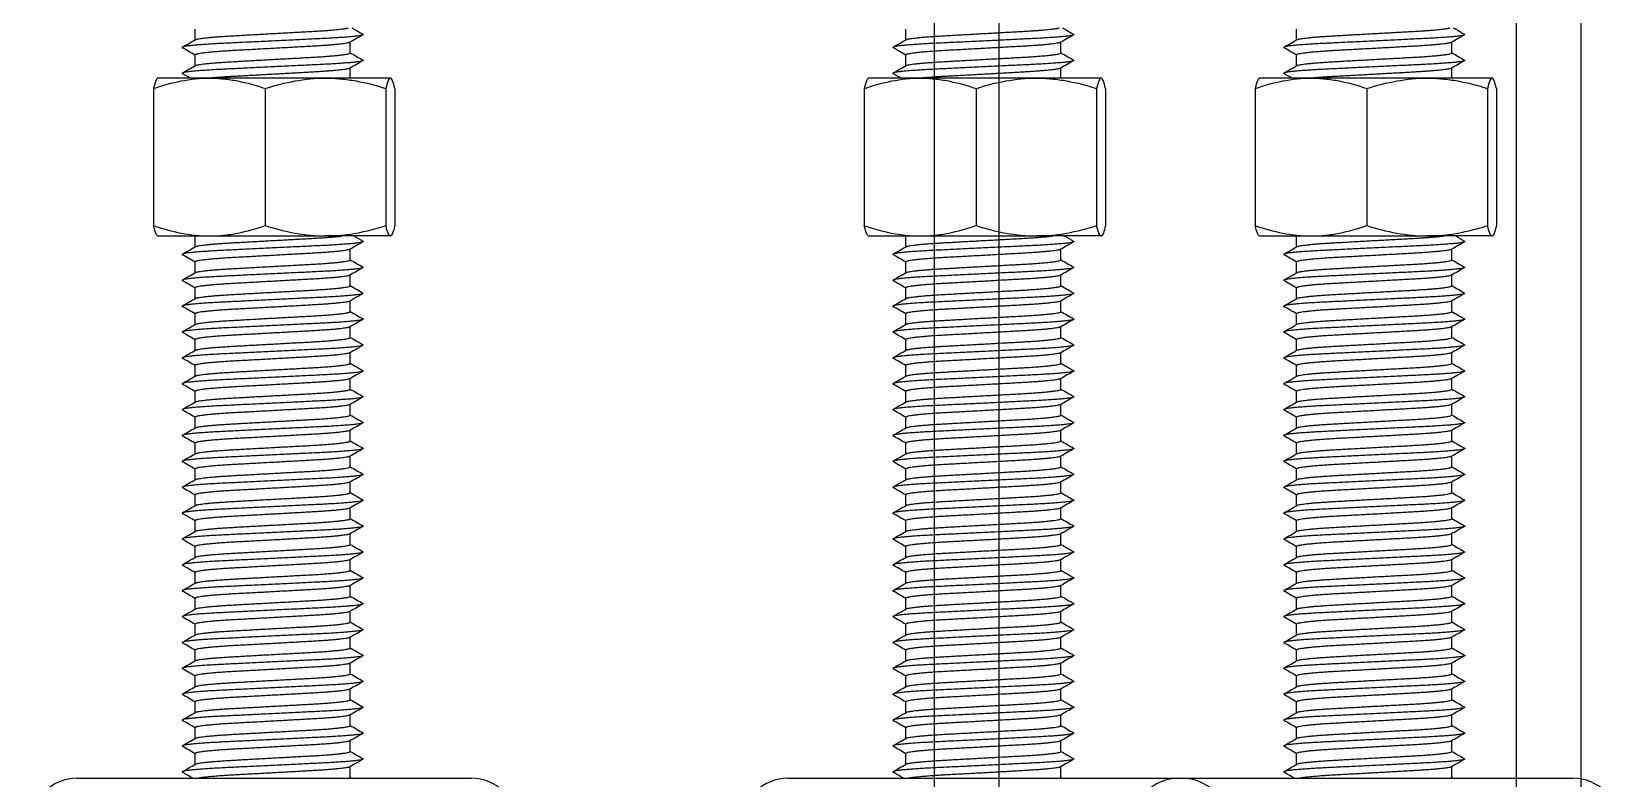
# Model space of a CAD drawing. Extents: x 273215 to 281797, y -454106 to -451256.
# Drawn here: x 280516.28 to 280528.54, y -452301.02 to -452295.25 of the extents above; entities that cross this region are included whole.
import ezdxf

# ---------------------------------------------------------------- set-up
doc = ezdxf.new("R2010")
doc.units = 0
doc.header["$MEASUREMENT"] = 0
doc.layers.add('2', color=2, linetype='CONTINUOUS', lineweight=25)
for name, color, linetype in [('MIMARI', 1, 'CONTINUOUS'), ('PV-15A', 7, 'CONTINUOUS'), ('SOĞUK SU', 3, 'CONTINUOUS')]:
    doc.layers.add(name, color=color, linetype=linetype)

# ---------------------------------------------------------------- blocks, each defined once
blk = doc.blocks.new('new block6MMHS')
at = {"layer": 'PV-15A', "extrusion": (0, 1, 0)}
for p, q in [((-14.1, -215.51), (-15.37, -215.51)), ((15.13, -215.51), (-14.1, -215.51)), ((-6, -215.58), (-6, -216.41)), ((6, -216.59), (6, -217.42)), ((-6, -217.58), (-6, -218.41)), ((6, -218.59), (6, -219.42)), ((-6, -219.58), (-6, -220.41)), ((6, -220.59), (6, -221.42)), ((-6, -221.58), (-6, -222.41)), ((6, -222.59), (6, -223.42)), ((-6, -223.58), (-6, -224.41)), ((-6, -225.58), (-6, -226.41)), ((6, -224.59), (6, -225.42)), ((6, -226.59), (6, -227.42)), ((-6, -227.58), (-6, -228.41)), ((6, -228.59), (6, -229.42)), ((-6, -229.58), (-6, -230.41)), ((6, -230.59), (6, -231.42)), ((-6, -231.58), (-6, -232.41)), ((6, -232.59), (6, -233.42)), ((-6, -233.58), (-6, -234.41)), ((6, -234.59), (6, -235.42)), ((-6, -235.58), (-6, -236.41)), ((6, -236.59), (6, -237.42)), ((-6, -237.58), (-6, -238.41)), ((6, -238.59), (6, -239.42)), ((-6, -239.58), (-6, -240.41)), ((-6, -241.58), (-6, -242.41)), ((6, -240.59), (6, -241.42)), ((6, -242.59), (6, -243.42)), ((-6, -243.58), (-6, -244.41)), ((6, -244.59), (6, -245.42)), ((-6, -245.58), (-6, -246.41)), ((-6, -247.58), (-6, -248.41)), ((6, -246.59), (6, -247.42)), ((6, -248.59), (6, -249.42)), ((-6, -249.58), (-6, -250.41)), ((6, -250.59), (6, -251.42)), ((-6, -251.58), (-6, -252.41)), ((6, -252.59), (6, -253.42)), ((-6, -253.58), (-6, -254.41)), ((6, -254.59), (6, -255.42)), ((-6, -255.58), (-6, -256.41)), ((-9.12, -257.43), (-9.14, -257.44)), ((-9.1, -257.43), (-9.12, -257.43)), ((-9.1, -257.43), (-4.09, -257.43)), ((4.89, -257.43), (-4.09, -257.43)), ((8.88, -257.43), (4.89, -257.43)), ((6, -256.59), (6, -257.42)), ((8.88, -257.43), (8.9, -257.44)), ((-9.44, -268.83), (-9.44, -258.23)), ((-8.75, -268.83), (-8.75, -258.23)), ((0.57, -268.83), (0.57, -258.23)), ((9.21, -268.83), (9.21, -258.23)), ((-9.12, -269.63), (-9.14, -269.62)), ((-9.12, -269.63), (-9.1, -269.63)), ((-9.1, -269.63), (-4.09, -269.63)), ((-6, -269.63), (-6, -270.41)), ((-4.09, -269.63), (4.89, -269.63)), ((4.89, -269.63), (8.88, -269.63)), ((8.88, -269.63), (8.9, -269.62)), ((6, -270.59), (6, -271.42)), ((-6, -271.58), (-6, -272.41)), ((6, -272.59), (6, -273.42))]:
    blk.add_line(p, q, dxfattribs=at)
at = {"layer": 'PV-15A'}
for centre, start, end in [((-15.37, -212.01), 180, 270), ((15.13, -212.01), 270, 0)]:
    blk.add_arc(centre, 3.5, start, end, dxfattribs=at)
for points in [[(-6, -215.59), (-6.05, -215.56), (-6.09, -215.54), (-6.14, -215.51)], [(6.17, -215.51), (6.44, -215.67), (6.71, -215.82), (6.98, -215.98)], [(-6.98, -216.98), (-6.65, -216.78), (-6.31, -216.59), (-5.98, -216.4)], [(-6, -217.59), (-6.33, -217.4), (-6.65, -217.21), (-6.98, -217.02)], [(6.98, -216.02), (6.65, -216.22), (6.31, -216.41), (5.98, -216.6)], [(6.98, -218.02), (6.65, -218.22), (6.31, -218.41), (5.98, -218.6)], [(6, -217.41), (6.33, -217.6), (6.65, -217.79), (6.98, -217.98)], [(-6.98, -218.98), (-6.65, -218.78), (-6.31, -218.59), (-5.98, -218.4)], [(-6, -219.59), (-6.33, -219.4), (-6.65, -219.21), (-6.98, -219.02)], [(6, -219.41), (6.33, -219.6), (6.65, -219.79), (6.98, -219.98)], [(-6.98, -220.98), (-6.65, -220.78), (-6.31, -220.59), (-5.98, -220.4)], [(6.98, -220.02), (6.65, -220.22), (6.31, -220.41), (5.98, -220.6)], [(-6, -221.59), (-6.33, -221.4), (-6.65, -221.21), (-6.98, -221.02)], [(6, -221.41), (6.33, -221.6), (6.65, -221.79), (6.98, -221.98)], [(-6.98, -222.98), (-6.65, -222.78), (-6.31, -222.59), (-5.98, -222.4)], [(-6, -223.59), (-6.33, -223.4), (-6.65, -223.21), (-6.98, -223.02)], [(6.98, -222.02), (6.65, -222.22), (6.31, -222.41), (5.98, -222.6)], [(-6.98, -224.98), (-6.65, -224.78), (-6.31, -224.59), (-5.98, -224.4)], [(6.98, -224.02), (6.65, -224.22), (6.31, -224.41), (5.98, -224.6)], [(6, -223.41), (6.33, -223.6), (6.65, -223.79), (6.98, -223.98)], [(-6, -225.59), (-6.33, -225.4), (-6.65, -225.21), (-6.98, -225.02)], [(6, -225.41), (6.33, -225.6), (6.65, -225.79), (6.98, -225.98)], [(-6.98, -226.98), (-6.65, -226.78), (-6.31, -226.59), (-5.98, -226.4)], [(6.98, -226.02), (6.65, -226.22), (6.31, -226.41), (5.98, -226.6)], [(-6, -227.59), (-6.33, -227.4), (-6.65, -227.21), (-6.98, -227.02)], [(6.98, -228.02), (6.65, -228.22), (6.31, -228.41), (5.98, -228.6)], [(6, -227.41), (6.33, -227.6), (6.65, -227.79), (6.98, -227.98)], [(-6.98, -228.98), (-6.65, -228.78), (-6.31, -228.59), (-5.98, -228.4)], [(-6, -229.59), (-6.33, -229.4), (-6.65, -229.21), (-6.98, -229.02)], [(-6.98, -230.98), (-6.65, -230.78), (-6.31, -230.59), (-5.98, -230.4)], [(6.98, -230.02), (6.65, -230.22), (6.31, -230.41), (5.98, -230.6)], [(6, -229.41), (6.33, -229.6), (6.65, -229.79), (6.98, -229.98)], [(-6, -231.59), (-6.33, -231.4), (-6.65, -231.21), (-6.98, -231.02)], [(6, -231.41), (6.33, -231.6), (6.65, -231.79), (6.98, -231.98)], [(-6.98, -232.98), (-6.65, -232.78), (-6.31, -232.59), (-5.98, -232.4)], [(-6, -233.59), (-6.33, -233.4), (-6.65, -233.21), (-6.98, -233.02)], [(6.98, -232.02), (6.65, -232.22), (6.31, -232.41), (5.98, -232.6)], [(6.98, -234.02), (6.65, -234.22), (6.31, -234.41), (5.98, -234.6)], [(6, -233.41), (6.33, -233.6), (6.65, -233.79), (6.98, -233.98)], [(-6.98, -234.98), (-6.65, -234.78), (-6.31, -234.59), (-5.98, -234.4)], [(-6, -235.59), (-6.33, -235.4), (-6.65, -235.21), (-6.98, -235.02)], [(6, -235.41), (6.33, -235.6), (6.65, -235.79), (6.98, -235.98)], [(-6.98, -236.98), (-6.65, -236.78), (-6.31, -236.59), (-5.98, -236.4)], [(6.98, -236.02), (6.65, -236.22), (6.31, -236.41), (5.98, -236.6)], [(-6, -237.59), (-6.33, -237.4), (-6.65, -237.21), (-6.98, -237.02)], [(6, -237.41), (6.33, -237.6), (6.65, -237.79), (6.98, -237.98)], [(-6.98, -238.98), (-6.65, -238.78), (-6.31, -238.59), (-5.98, -238.4)], [(-6, -239.59), (-6.33, -239.4), (-6.65, -239.21), (-6.98, -239.02)], [(6.98, -238.02), (6.65, -238.22), (6.31, -238.41), (5.98, -238.6)], [(-6.98, -240.98), (-6.65, -240.78), (-6.31, -240.59), (-5.98, -240.4)], [(6.98, -240.02), (6.65, -240.22), (6.31, -240.41), (5.98, -240.6)], [(6, -239.41), (6.33, -239.6), (6.65, -239.79), (6.98, -239.98)], [(-6, -241.59), (-6.33, -241.4), (-6.65, -241.21), (-6.98, -241.02)], [(6, -241.41), (6.33, -241.6), (6.65, -241.79), (6.98, -241.98)], [(-6.98, -242.98), (-6.65, -242.78), (-6.31, -242.59), (-5.98, -242.4)], [(6.98, -242.02), (6.65, -242.22), (6.31, -242.41), (5.98, -242.6)], [(-6, -243.59), (-6.33, -243.4), (-6.65, -243.21), (-6.98, -243.02)], [(6.98, -244.02), (6.65, -244.22), (6.31, -244.41), (5.98, -244.6)], [(6, -243.41), (6.33, -243.6), (6.65, -243.79), (6.98, -243.98)], [(-6.98, -244.98), (-6.65, -244.78), (-6.31, -244.59), (-5.98, -244.4)], [(-6, -245.59), (-6.33, -245.4), (-6.65, -245.21), (-6.98, -245.02)], [(-6.98, -246.98), (-6.65, -246.78), (-6.31, -246.59), (-5.98, -246.4)], [(6.98, -246.02), (6.65, -246.22), (6.31, -246.41), (5.98, -246.6)], [(6, -245.41), (6.33, -245.6), (6.65, -245.79), (6.98, -245.98)], [(-6, -247.59), (-6.33, -247.4), (-6.65, -247.21), (-6.98, -247.02)], [(6, -247.41), (6.33, -247.6), (6.65, -247.79), (6.98, -247.98)], [(-6.98, -248.98), (-6.65, -248.78), (-6.31, -248.59), (-5.98, -248.4)], [(6.98, -248.02), (6.65, -248.22), (6.31, -248.41), (5.98, -248.6)], [(-6, -249.59), (-6.33, -249.4), (-6.65, -249.21), (-6.98, -249.02)], [(6.98, -250.02), (6.65, -250.22), (6.31, -250.41), (5.98, -250.6)], [(6, -249.41), (6.33, -249.6), (6.65, -249.79), (6.98, -249.98)], [(-6.98, -250.98), (-6.65, -250.78), (-6.31, -250.59), (-5.98, -250.4)], [(-6, -251.59), (-6.33, -251.4), (-6.65, -251.21), (-6.98, -251.02)], [(6, -251.41), (6.33, -251.6), (6.65, -251.79), (6.98, -251.98)], [(-6.98, -252.98), (-6.65, -252.78), (-6.31, -252.59), (-5.98, -252.4)], [(6.98, -252.02), (6.65, -252.22), (6.31, -252.41), (5.98, -252.6)], [(-6, -253.59), (-6.33, -253.4), (-6.65, -253.21), (-6.98, -253.02)], [(6, -253.41), (6.33, -253.6), (6.65, -253.79), (6.98, -253.98)], [(-6.98, -254.98), (-6.65, -254.78), (-6.31, -254.59), (-5.98, -254.4)], [(-6, -255.59), (-6.33, -255.4), (-6.65, -255.21), (-6.98, -255.02)], [(6.98, -254.02), (6.65, -254.22), (6.31, -254.41), (5.98, -254.6)], [(6.98, -256.02), (6.65, -256.22), (6.31, -256.41), (5.98, -256.6)], [(6, -255.41), (6.33, -255.6), (6.65, -255.79), (6.98, -255.98)], [(-6.98, -256.98), (-6.65, -256.78), (-6.31, -256.59), (-5.98, -256.4)], [(-6.28, -257.43), (-6.51, -257.29), (-6.75, -257.16), (-6.98, -257.02)], [(6, -257.41), (6.01, -257.42), (6.02, -257.42), (6.03, -257.43)], [(6.38, -269.63), (6.58, -269.75), (6.78, -269.86), (6.98, -269.98)], [(-6.98, -270.98), (-6.65, -270.78), (-6.31, -270.59), (-5.98, -270.4)], [(-6, -271.59), (-6.33, -271.4), (-6.65, -271.21), (-6.98, -271.02)], [(6.98, -270.02), (6.65, -270.22), (6.31, -270.41), (5.98, -270.6)], [(6.98, -272.02), (6.65, -272.22), (6.31, -272.41), (5.98, -272.6)], [(6, -271.41), (6.33, -271.6), (6.65, -271.79), (6.98, -271.98)], [(-6.98, -272.98), (-6.65, -272.78), (-6.31, -272.59), (-5.98, -272.4)], [(-6.14, -273.51), (-6.42, -273.35), (-6.7, -273.18), (-6.98, -273.02)]]:
    blk.add_open_spline(points, degree=3, dxfattribs=at)
for points, weights in [([(-5.85, -215.51), (-6, -215.55), (-6, -215.58)], [0.954457143038, 0.970913957436, 1]), ([(6, -257.43), (6, -257.43), (6, -257.42)], [0.993351594544, 0.99658895052, 1])]:
    blk.add_rational_spline(points, weights, degree=2, dxfattribs=at)
for points, weights, knots in [([(-5.98, -216.4), (-5.71, -216.24), (-3, -216.09), (0, -215.92), (3, -215.76), (5.09, -215.64), (5.76, -215.51)], [0.978931572213, 0.877551174191, 1, 0.866025403784, 1, 0.902633023484, 0.946790311772], [0.524868374, 0.524868374, 0.524868374, 0.526748971, 0.526748971, 0.528806584, 0.528806584, 0.530301969, 0.530301969, 0.530301969]), ([(-6.98, -217.02), (-7, -217.01), (-7, -217), (-7, -216.83), (-3.5, -216.67), (0, -216.5), (3.5, -216.33), (7, -216.17), (7, -216), (7, -215.99), (6.98, -215.98)], [0.981763512515, 0.990158874854, 1, 0.866025403784, 1, 0.866025403784, 1, 0.866025403784, 1, 0.990158874855, 0.981763512516], [0.524540216, 0.524540216, 0.524540216, 0.524691358, 0.524691358, 0.526748971, 0.526748971, 0.528806584, 0.528806584, 0.530864198, 0.530864198, 0.53101534, 0.53101534, 0.53101534]), ([(5.98, -216.6), (5.71, -216.76), (3, -216.91), (0, -217.08), (-3, -217.24), (-6, -217.41), (-6, -217.58)], [0.978931572213, 0.877551174191, 1, 0.866025403784, 1, 0.866025403784, 1], [0.469312818, 0.469312818, 0.469312818, 0.471193416, 0.471193416, 0.473251029, 0.473251029, 0.475308642, 0.475308642, 0.475308642]), ([(-6.98, -219.02), (-7, -219.01), (-7, -219), (-7, -218.83), (-3.5, -218.67), (0, -218.5), (3.5, -218.33), (7, -218.17), (7, -218), (7, -217.99), (6.98, -217.98)], [0.981763512513, 0.990158874853, 1, 0.866025403784, 1, 0.866025403784, 1, 0.866025403784, 1, 0.990158874854, 0.981763512515], [0.512194537, 0.512194537, 0.512194537, 0.512345679, 0.512345679, 0.514403292, 0.514403292, 0.516460905, 0.516460905, 0.518518519, 0.518518519, 0.518669661, 0.518669661, 0.518669661]), ([(-5.98, -218.4), (-5.71, -218.24), (-3, -218.09), (0, -217.92), (3, -217.76), (6, -217.59), (6, -217.42)], [0.978931572213, 0.877551174191, 1, 0.866025403784, 1, 0.866025403784, 1], [0.512522694, 0.512522694, 0.512522694, 0.514403292, 0.514403292, 0.516460905, 0.516460905, 0.518518519, 0.518518519, 0.518518519]), ([(5.98, -218.6), (5.71, -218.76), (3, -218.91), (0, -219.08), (-3, -219.24), (-6, -219.41), (-6, -219.58)], [0.978931572213, 0.877551174191, 1, 0.866025403784, 1, 0.866025403784, 1], [0.481658497, 0.481658497, 0.481658497, 0.483539095, 0.483539095, 0.485596708, 0.485596708, 0.487654321, 0.487654321, 0.487654321]), ([(-5.98, -220.4), (-5.71, -220.24), (-3, -220.09), (0, -219.92), (3, -219.76), (6, -219.59), (6, -219.42)], [0.978931572213, 0.877551174191, 1, 0.866025403784, 1, 0.866025403784, 1], [0.500177015, 0.500177015, 0.500177015, 0.502057613, 0.502057613, 0.504115226, 0.504115226, 0.50617284, 0.50617284, 0.50617284]), ([(-6.98, -221.02), (-7, -221.01), (-7, -221), (-7, -220.83), (-3.5, -220.67), (0, -220.5), (3.5, -220.33), (7, -220.17), (7, -220), (7, -219.99), (6.98, -219.98)], [0.981763512516, 0.990158874855, 1, 0.866025403784, 1, 0.866025403784, 1, 0.866025403784, 1, 0.990158874854, 0.981763512516], [0.499848858, 0.499848858, 0.499848858, 0.5, 0.5, 0.502057613, 0.502057613, 0.504115226, 0.504115226, 0.50617284, 0.50617284, 0.506323982, 0.506323982, 0.506323982]), ([(5.98, -220.6), (5.71, -220.76), (3, -220.91), (0, -221.08), (-3, -221.24), (-6, -221.41), (-6, -221.58)], [0.978931572213, 0.877551174191, 1, 0.866025403784, 1, 0.866025403784, 1], [0.494004176, 0.494004176, 0.494004176, 0.495884774, 0.495884774, 0.497942387, 0.497942387, 0.5, 0.5, 0.5]), ([(-6.98, -223.02), (-7, -223.01), (-7, -223), (-7, -222.83), (-3.5, -222.67), (0, -222.5), (3.5, -222.33), (7, -222.17), (7, -222), (7, -221.99), (6.98, -221.98)], [0.981763512515, 0.990158874854, 1, 0.866025403784, 1, 0.866025403784, 1, 0.866025403784, 1, 0.99015887485, 0.981763512509], [0.487503179, 0.487503179, 0.487503179, 0.487654321, 0.487654321, 0.489711934, 0.489711934, 0.491769547, 0.491769547, 0.49382716, 0.49382716, 0.493978303, 0.493978303, 0.493978303]), ([(-5.98, -222.4), (-5.71, -222.24), (-3, -222.09), (0, -221.92), (3, -221.76), (6, -221.59), (6, -221.42)], [0.978931572213, 0.877551174191, 1, 0.866025403784, 1, 0.866025403784, 1], [0.487831336, 0.487831336, 0.487831336, 0.489711934, 0.489711934, 0.491769547, 0.491769547, 0.49382716, 0.49382716, 0.49382716]), ([(5.98, -222.6), (5.71, -222.76), (3, -222.91), (0, -223.08), (-3, -223.24), (-6, -223.41), (-6, -223.58)], [0.978931572213, 0.877551174191, 1, 0.866025403784, 1, 0.866025403784, 1], [0.506349855, 0.506349855, 0.506349855, 0.508230453, 0.508230453, 0.510288066, 0.510288066, 0.512345679, 0.512345679, 0.512345679]), ([(-6.98, -225.02), (-7, -225.01), (-7, -225), (-7, -224.83), (-3.5, -224.67), (0, -224.5), (3.5, -224.33), (7, -224.17), (7, -224), (7, -223.99), (6.98, -223.98)], [0.981763512516, 0.990158874855, 1, 0.866025403784, 1, 0.866025403784, 1, 0.866025403784, 1, 0.990158874854, 0.981763512515], [0.4751575, 0.4751575, 0.4751575, 0.475308642, 0.475308642, 0.477366255, 0.477366255, 0.479423868, 0.479423868, 0.481481481, 0.481481481, 0.481632624, 0.481632624, 0.481632624]), ([(-5.98, -224.4), (-5.71, -224.24), (-3, -224.09), (0, -223.92), (3, -223.76), (6, -223.59), (6, -223.42)], [0.978931572213, 0.877551174191, 1, 0.866025403784, 1, 0.866025403784, 1], [0.475485657, 0.475485657, 0.475485657, 0.477366255, 0.477366255, 0.479423868, 0.479423868, 0.481481481, 0.481481481, 0.481481481]), ([(5.98, -224.6), (5.71, -224.76), (3, -224.91), (0, -225.08), (-3, -225.24), (-6, -225.41), (-6, -225.58)], [0.978931572213, 0.877551174191, 1, 0.866025403784, 1, 0.866025403784, 1], [0.518695534, 0.518695534, 0.518695534, 0.520576132, 0.520576132, 0.522633745, 0.522633745, 0.524691358, 0.524691358, 0.524691358]), ([(-5.98, -226.4), (-5.71, -226.24), (-3, -226.09), (0, -225.92), (3, -225.76), (6, -225.59), (6, -225.42)], [0.978931572213, 0.877551174191, 1, 0.866025403784, 1, 0.866025403784, 1], [0.463139978, 0.463139978, 0.463139978, 0.465020576, 0.465020576, 0.467078189, 0.467078189, 0.469135802, 0.469135802, 0.469135802]), ([(-6.98, -227.02), (-7, -227.01), (-7, -227), (-7, -226.83), (-3.5, -226.67), (0, -226.5), (3.5, -226.33), (7, -226.17), (7, -226), (7, -225.99), (6.98, -225.98)], [0.981763512515, 0.990158874854, 1, 0.866025403784, 1, 0.866025403784, 1, 0.866025403784, 1, 0.990158874855, 0.981763512516], [0.462811821, 0.462811821, 0.462811821, 0.462962963, 0.462962963, 0.465020576, 0.465020576, 0.467078189, 0.467078189, 0.469135802, 0.469135802, 0.469286945, 0.469286945, 0.469286945]), ([(5.98, -226.6), (5.71, -226.76), (3, -226.91), (0, -227.08), (-3, -227.24), (-6, -227.41), (-6, -227.58)], [0.978931572213, 0.877551174191, 1, 0.866025403784, 1, 0.866025403784, 1], [0.531041213, 0.531041213, 0.531041213, 0.532921811, 0.532921811, 0.534979424, 0.534979424, 0.537037037, 0.537037037, 0.537037037]), ([(-6.98, -229.02), (-7, -229.01), (-7, -229), (-7, -228.83), (-3.5, -228.67), (0, -228.5), (3.5, -228.33), (7, -228.17), (7, -228), (7, -227.99), (6.98, -227.98)], [0.981763512516, 0.990158874855, 1, 0.866025403784, 1, 0.866025403784, 1, 0.866025403784, 1, 0.990158874855, 0.981763512516], [0.450466142, 0.450466142, 0.450466142, 0.450617284, 0.450617284, 0.452674897, 0.452674897, 0.45473251, 0.45473251, 0.456790123, 0.456790123, 0.456941266, 0.456941266, 0.456941266]), ([(-5.98, -228.4), (-5.71, -228.24), (-3, -228.09), (0, -227.92), (3, -227.76), (6, -227.59), (6, -227.42)], [0.978931572213, 0.877551174191, 1, 0.866025403784, 1, 0.866025403784, 1], [0.450794299, 0.450794299, 0.450794299, 0.452674897, 0.452674897, 0.45473251, 0.45473251, 0.456790123, 0.456790123, 0.456790123]), ([(5.98, -228.6), (5.71, -228.76), (3, -228.91), (0, -229.08), (-3, -229.24), (-6, -229.41), (-6, -229.58)], [0.978931572213, 0.877551174191, 1, 0.866025403784, 1, 0.866025403784, 1], [0.543386892, 0.543386892, 0.543386892, 0.54526749, 0.54526749, 0.547325103, 0.547325103, 0.549382716, 0.549382716, 0.549382716]), ([(-6.98, -231.02), (-7, -231.01), (-7, -231), (-7, -230.83), (-3.5, -230.67), (0, -230.5), (3.5, -230.33), (7, -230.17), (7, -230), (7, -229.99), (6.98, -229.98)], [0.981763512516, 0.990158874855, 1, 0.866025403784, 1, 0.866025403784, 1, 0.866025403784, 1, 0.990158874854, 0.981763512516], [0.438120463, 0.438120463, 0.438120463, 0.438271605, 0.438271605, 0.440329218, 0.440329218, 0.442386831, 0.442386831, 0.444444444, 0.444444444, 0.444595587, 0.444595587, 0.444595587]), ([(5.98, -230.6), (5.71, -230.76), (3, -230.91), (0, -231.08), (-3, -231.24), (-6, -231.41), (-6, -231.58)], [0.978931572213, 0.877551174191, 1, 0.866025403784, 1, 0.866025403784, 1], [0.555732571, 0.555732571, 0.555732571, 0.557613169, 0.557613169, 0.559670782, 0.559670782, 0.561728395, 0.561728395, 0.561728395]), ([(-5.98, -230.4), (-5.71, -230.24), (-3, -230.09), (0, -229.92), (3, -229.76), (6, -229.59), (6, -229.42)], [0.978931572213, 0.877551174191, 1, 0.866025403784, 1, 0.866025403784, 1], [0.43844862, 0.43844862, 0.43844862, 0.440329218, 0.440329218, 0.442386831, 0.442386831, 0.444444444, 0.444444444, 0.444444444]), ([(-5.98, -232.4), (-5.71, -232.24), (-3, -232.09), (0, -231.92), (3, -231.76), (6, -231.59), (6, -231.42)], [0.978931572213, 0.877551174191, 1, 0.866025403784, 1, 0.866025403784, 1], [0.426102941, 0.426102941, 0.426102941, 0.427983539, 0.427983539, 0.430041152, 0.430041152, 0.432098765, 0.432098765, 0.432098765]), ([(-6.98, -233.02), (-7, -233.01), (-7, -233), (-7, -232.83), (-3.5, -232.67), (0, -232.5), (3.5, -232.33), (7, -232.17), (7, -232), (7, -231.99), (6.98, -231.98)], [0.981763512515, 0.990158874854, 1, 0.866025403784, 1, 0.866025403784, 1, 0.866025403784, 1, 0.990158874854, 0.981763512515], [0.425774784, 0.425774784, 0.425774784, 0.425925926, 0.425925926, 0.427983539, 0.427983539, 0.430041152, 0.430041152, 0.432098765, 0.432098765, 0.432249908, 0.432249908, 0.432249908]), ([(5.98, -232.6), (5.71, -232.76), (3, -232.91), (0, -233.08), (-3, -233.24), (-6, -233.41), (-6, -233.58)], [0.978931572213, 0.877551174191, 1, 0.866025403784, 1, 0.866025403784, 1], [0.56807825, 0.56807825, 0.56807825, 0.569958848, 0.569958848, 0.572016461, 0.572016461, 0.574074074, 0.574074074, 0.574074074]), ([(-6.98, -235.02), (-7, -235.01), (-7, -235), (-7, -234.83), (-3.5, -234.67), (0, -234.5), (3.5, -234.33), (7, -234.17), (7, -234), (7, -233.99), (6.98, -233.98)], [0.981763512516, 0.990158874854, 1, 0.866025403784, 1, 0.866025403784, 1, 0.866025403784, 1, 0.990158874854, 0.981763512515], [0.413429105, 0.413429105, 0.413429105, 0.413580247, 0.413580247, 0.41563786, 0.41563786, 0.417695473, 0.417695473, 0.419753086, 0.419753086, 0.419904229, 0.419904229, 0.419904229]), ([(-5.98, -234.4), (-5.71, -234.24), (-3, -234.09), (0, -233.92), (3, -233.76), (6, -233.59), (6, -233.42)], [0.978931572213, 0.877551174191, 1, 0.866025403784, 1, 0.866025403784, 1], [0.413757262, 0.413757262, 0.413757262, 0.41563786, 0.41563786, 0.417695473, 0.417695473, 0.419753086, 0.419753086, 0.419753086]), ([(5.98, -234.6), (5.71, -234.76), (3, -234.91), (0, -235.08), (-3, -235.24), (-6, -235.41), (-6, -235.58)], [0.978931572213, 0.877551174191, 1, 0.866025403784, 1, 0.866025403784, 1], [0.580423929, 0.580423929, 0.580423929, 0.582304527, 0.582304527, 0.58436214, 0.58436214, 0.586419753, 0.586419753, 0.586419753]), ([(-5.98, -236.4), (-5.71, -236.24), (-3, -236.09), (0, -235.92), (3, -235.76), (6, -235.59), (6, -235.42)], [0.978931572213, 0.877551174191, 1, 0.866025403784, 1, 0.866025403784, 1], [0.401411583, 0.401411583, 0.401411583, 0.403292181, 0.403292181, 0.405349794, 0.405349794, 0.407407407, 0.407407407, 0.407407407]), ([(-6.98, -237.02), (-7, -237.01), (-7, -237), (-7, -236.83), (-3.5, -236.67), (0, -236.5), (3.5, -236.33), (7, -236.17), (7, -236), (7, -235.99), (6.98, -235.98)], [0.981763512516, 0.990158874854, 1, 0.866025403784, 1, 0.866025403784, 1, 0.866025403784, 1, 0.990158874855, 0.981763512516], [0.401083426, 0.401083426, 0.401083426, 0.401234568, 0.401234568, 0.403292181, 0.403292181, 0.405349794, 0.405349794, 0.407407407, 0.407407407, 0.40755855, 0.40755855, 0.40755855]), ([(5.98, -236.6), (5.71, -236.76), (3, -236.91), (0, -237.08), (-3, -237.24), (-6, -237.41), (-6, -237.58)], [0.978931572213, 0.877551174191, 1, 0.866025403784, 1, 0.866025403784, 1], [0.592769608, 0.592769608, 0.592769608, 0.594650206, 0.594650206, 0.596707819, 0.596707819, 0.598765432, 0.598765432, 0.598765432]), ([(-5.98, -238.4), (-5.71, -238.24), (-3, -238.09), (0, -237.92), (3, -237.76), (6, -237.59), (6, -237.42)], [0.978931572213, 0.877551174191, 1, 0.866025403784, 1, 0.866025403784, 1], [0.389065904, 0.389065904, 0.389065904, 0.390946502, 0.390946502, 0.393004115, 0.393004115, 0.395061728, 0.395061728, 0.395061728]), ([(-6.98, -239.02), (-7, -239.01), (-7, -239), (-7, -238.83), (-3.5, -238.67), (0, -238.5), (3.5, -238.33), (7, -238.17), (7, -238), (7, -237.99), (6.98, -237.98)], [0.981763512516, 0.990158874855, 1, 0.866025403784, 1, 0.866025403784, 1, 0.866025403784, 1, 0.990158874855, 0.981763512516], [0.388737747, 0.388737747, 0.388737747, 0.388888889, 0.388888889, 0.390946502, 0.390946502, 0.393004115, 0.393004115, 0.395061728, 0.395061728, 0.395212871, 0.395212871, 0.395212871]), ([(5.98, -238.6), (5.71, -238.76), (3, -238.91), (0, -239.08), (-3, -239.24), (-6, -239.41), (-6, -239.58)], [0.978931572213, 0.877551174191, 1, 0.866025403784, 1, 0.866025403784, 1], [0.605115287, 0.605115287, 0.605115287, 0.606995885, 0.606995885, 0.609053498, 0.609053498, 0.611111111, 0.611111111, 0.611111111]), ([(-6.98, -241.02), (-7, -241.01), (-7, -241), (-7, -240.83), (-3.5, -240.67), (0, -240.5), (3.5, -240.33), (7, -240.17), (7, -240), (7, -239.99), (6.98, -239.98)], [0.981763512516, 0.990158874855, 1, 0.866025403784, 1, 0.866025403784, 1, 0.866025403784, 1, 0.990158874854, 0.981763512516], [0.376392068, 0.376392068, 0.376392068, 0.37654321, 0.37654321, 0.378600823, 0.378600823, 0.380658436, 0.380658436, 0.382716049, 0.382716049, 0.382867192, 0.382867192, 0.382867192]), ([(-5.98, -240.4), (-5.71, -240.24), (-3, -240.09), (0, -239.92), (3, -239.76), (6, -239.59), (6, -239.42)], [0.978931572213, 0.877551174191, 1, 0.866025403784, 1, 0.866025403784, 1], [0.376720225, 0.376720225, 0.376720225, 0.378600823, 0.378600823, 0.380658436, 0.380658436, 0.382716049, 0.382716049, 0.382716049]), ([(5.98, -240.6), (5.71, -240.76), (3, -240.91), (0, -241.08), (-3, -241.24), (-6, -241.41), (-6, -241.58)], [0.978931572213, 0.877551174191, 1, 0.866025403784, 1, 0.866025403784, 1], [0.617460966, 0.617460966, 0.617460966, 0.619341564, 0.619341564, 0.621399177, 0.621399177, 0.62345679, 0.62345679, 0.62345679]), ([(-5.98, -242.4), (-5.71, -242.24), (-3, -242.09), (0, -241.92), (3, -241.76), (6, -241.59), (6, -241.42)], [0.978931572213, 0.877551174191, 1, 0.866025403784, 1, 0.866025403784, 1], [0.364374546, 0.364374546, 0.364374546, 0.366255144, 0.366255144, 0.368312757, 0.368312757, 0.37037037, 0.37037037, 0.37037037]), ([(-6.98, -243.02), (-7, -243.01), (-7, -243), (-7, -242.83), (-3.5, -242.67), (0, -242.5), (3.5, -242.33), (7, -242.17), (7, -242), (7, -241.99), (6.98, -241.98)], [0.981763512515, 0.990158874854, 1, 0.866025403784, 1, 0.866025403784, 1, 0.866025403784, 1, 0.990158874855, 0.981763512516], [0.364046389, 0.364046389, 0.364046389, 0.364197531, 0.364197531, 0.366255144, 0.366255144, 0.368312757, 0.368312757, 0.37037037, 0.37037037, 0.370521513, 0.370521513, 0.370521513]), ([(5.98, -242.6), (5.71, -242.76), (3, -242.91), (0, -243.08), (-3, -243.24), (-6, -243.41), (-6, -243.58)], [0.978931572213, 0.877551174191, 1, 0.866025403784, 1, 0.866025403784, 1], [0.629806645, 0.629806645, 0.629806645, 0.631687243, 0.631687243, 0.633744856, 0.633744856, 0.635802469, 0.635802469, 0.635802469]), ([(-6.98, -245.02), (-7, -245.01), (-7, -245), (-7, -244.83), (-3.5, -244.67), (0, -244.5), (3.5, -244.33), (7, -244.17), (7, -244), (7, -243.99), (6.98, -243.98)], [0.981763512515, 0.990158874854, 1, 0.866025403784, 1, 0.866025403784, 1, 0.866025403784, 1, 0.990158874854, 0.981763512515], [0.35170071, 0.35170071, 0.35170071, 0.351851852, 0.351851852, 0.353909465, 0.353909465, 0.355967078, 0.355967078, 0.358024691, 0.358024691, 0.358175834, 0.358175834, 0.358175834]), ([(-5.98, -244.4), (-5.71, -244.24), (-3, -244.09), (0, -243.92), (3, -243.76), (6, -243.59), (6, -243.42)], [0.978931572213, 0.877551174191, 1, 0.866025403784, 1, 0.866025403784, 1], [0.352028867, 0.352028867, 0.352028867, 0.353909465, 0.353909465, 0.355967078, 0.355967078, 0.358024691, 0.358024691, 0.358024691]), ([(5.98, -244.6), (5.71, -244.76), (3, -244.91), (0, -245.08), (-3, -245.24), (-6, -245.41), (-6, -245.58)], [0.978931572213, 0.877551174191, 1, 0.866025403784, 1, 0.866025403784, 1], [0.642152324, 0.642152324, 0.642152324, 0.644032922, 0.644032922, 0.646090535, 0.646090535, 0.648148148, 0.648148148, 0.648148148]), ([(-6.98, -247.02), (-7, -247.01), (-7, -247), (-7, -246.83), (-3.5, -246.67), (0, -246.5), (3.5, -246.33), (7, -246.17), (7, -246), (7, -245.99), (6.98, -245.98)], [0.981763512516, 0.990158874854, 1, 0.866025403784, 1, 0.866025403784, 1, 0.866025403784, 1, 0.990158874855, 0.981763512516], [0.339355031, 0.339355031, 0.339355031, 0.339506173, 0.339506173, 0.341563786, 0.341563786, 0.343621399, 0.343621399, 0.345679012, 0.345679012, 0.345830155, 0.345830155, 0.345830155]), ([(-5.98, -246.4), (-5.71, -246.24), (-3, -246.09), (0, -245.92), (3, -245.76), (6, -245.59), (6, -245.42)], [0.978931572213, 0.877551174191, 1, 0.866025403784, 1, 0.866025403784, 1], [0.339683188, 0.339683188, 0.339683188, 0.341563786, 0.341563786, 0.343621399, 0.343621399, 0.345679012, 0.345679012, 0.345679012]), ([(5.98, -246.6), (5.71, -246.76), (3, -246.91), (0, -247.08), (-3, -247.24), (-6, -247.41), (-6, -247.58)], [0.978931572213, 0.877551174191, 1, 0.866025403784, 1, 0.866025403784, 1], [0.654498003, 0.654498003, 0.654498003, 0.656378601, 0.656378601, 0.658436214, 0.658436214, 0.660493827, 0.660493827, 0.660493827]), ([(-5.98, -248.4), (-5.71, -248.24), (-3, -248.09), (0, -247.92), (3, -247.76), (6, -247.59), (6, -247.42)], [0.978931572213, 0.877551174191, 1, 0.866025403784, 1, 0.866025403784, 1], [0.327337509, 0.327337509, 0.327337509, 0.329218107, 0.329218107, 0.33127572, 0.33127572, 0.333333333, 0.333333333, 0.333333333]), ([(-6.98, -249.02), (-7, -249.01), (-7, -249), (-7, -248.83), (-3.5, -248.67), (0, -248.5), (3.5, -248.33), (7, -248.17), (7, -248), (7, -247.99), (6.98, -247.98)], [0.981763512516, 0.990158874855, 1, 0.866025403784, 1, 0.866025403784, 1, 0.866025403784, 1, 0.990158874855, 0.981763512516], [0.327009352, 0.327009352, 0.327009352, 0.327160494, 0.327160494, 0.329218107, 0.329218107, 0.33127572, 0.33127572, 0.333333333, 0.333333333, 0.333484476, 0.333484476, 0.333484476]), ([(5.98, -248.6), (5.71, -248.76), (3, -248.91), (0, -249.08), (-3, -249.24), (-6, -249.41), (-6, -249.58)], [0.978931572213, 0.877551174191, 1, 0.866025403784, 1, 0.866025403784, 1], [0.666843682, 0.666843682, 0.666843682, 0.66872428, 0.66872428, 0.670781893, 0.670781893, 0.672839506, 0.672839506, 0.672839506]), ([(-6.98, -251.02), (-7, -251.01), (-7, -251), (-7, -250.83), (-3.5, -250.67), (0, -250.5), (3.5, -250.33), (7, -250.17), (7, -250), (7, -249.99), (6.98, -249.98)], [0.981763512516, 0.990158874855, 1, 0.866025403784, 1, 0.866025403784, 1, 0.866025403784, 1, 0.990158874854, 0.981763512515], [0.314663673, 0.314663673, 0.314663673, 0.314814815, 0.314814815, 0.316872428, 0.316872428, 0.318930041, 0.318930041, 0.320987654, 0.320987654, 0.321138797, 0.321138797, 0.321138797]), ([(-5.98, -250.4), (-5.71, -250.24), (-3, -250.09), (0, -249.92), (3, -249.76), (6, -249.59), (6, -249.42)], [0.978931572213, 0.877551174191, 1, 0.866025403784, 1, 0.866025403784, 1], [0.31499183, 0.31499183, 0.31499183, 0.316872428, 0.316872428, 0.318930041, 0.318930041, 0.320987654, 0.320987654, 0.320987654]), ([(5.98, -250.6), (5.71, -250.76), (3, -250.91), (0, -251.08), (-3, -251.24), (-6, -251.41), (-6, -251.58)], [0.978931572213, 0.877551174191, 1, 0.866025403784, 1, 0.866025403784, 1], [0.679189361, 0.679189361, 0.679189361, 0.681069959, 0.681069959, 0.683127572, 0.683127572, 0.685185185, 0.685185185, 0.685185185]), ([(-5.98, -252.4), (-5.71, -252.24), (-3, -252.09), (0, -251.92), (3, -251.76), (6, -251.59), (6, -251.42)], [0.978931572213, 0.877551174191, 1, 0.866025403784, 1, 0.866025403784, 1], [0.302646151, 0.302646151, 0.302646151, 0.304526749, 0.304526749, 0.306584362, 0.306584362, 0.308641975, 0.308641975, 0.308641975]), ([(-6.98, -253.02), (-7, -253.01), (-7, -253), (-7, -252.83), (-3.5, -252.67), (0, -252.5), (3.5, -252.33), (7, -252.17), (7, -252), (7, -251.99), (6.98, -251.98)], [0.981763512515, 0.990158874854, 1, 0.866025403784, 1, 0.866025403784, 1, 0.866025403784, 1, 0.990158874855, 0.981763512516], [0.302317994, 0.302317994, 0.302317994, 0.302469136, 0.302469136, 0.304526749, 0.304526749, 0.306584362, 0.306584362, 0.308641975, 0.308641975, 0.308793118, 0.308793118, 0.308793118]), ([(5.98, -252.6), (5.71, -252.76), (3, -252.91), (0, -253.08), (-3, -253.24), (-6, -253.41), (-6, -253.58)], [0.978931572213, 0.877551174191, 1, 0.866025403784, 1, 0.866025403784, 1], [0.69153504, 0.69153504, 0.69153504, 0.693415638, 0.693415638, 0.695473251, 0.695473251, 0.697530864, 0.697530864, 0.697530864]), ([(-5.98, -254.4), (-5.71, -254.24), (-3, -254.09), (0, -253.92), (3, -253.76), (6, -253.59), (6, -253.42)], [0.978931572213, 0.877551174191, 1, 0.866025403784, 1, 0.866025403784, 1], [0.290300472, 0.290300472, 0.290300472, 0.29218107, 0.29218107, 0.294238683, 0.294238683, 0.296296296, 0.296296296, 0.296296296]), ([(-6.98, -255.02), (-7, -255.01), (-7, -255), (-7, -254.83), (-3.5, -254.67), (0, -254.5), (3.5, -254.33), (7, -254.17), (7, -254), (7, -253.99), (6.98, -253.98)], [0.981763512498, 0.990158874844, 1, 0.866025403784, 1, 0.866025403784, 1, 0.866025403784, 1, 0.990158874854, 0.981763512515], [0.289972314, 0.289972314, 0.289972314, 0.290123457, 0.290123457, 0.29218107, 0.29218107, 0.294238683, 0.294238683, 0.296296296, 0.296296296, 0.296447439, 0.296447439, 0.296447439]), ([(5.98, -254.6), (5.71, -254.76), (3, -254.91), (0, -255.08), (-3, -255.24), (-6, -255.41), (-6, -255.58)], [0.978931572213, 0.877551174191, 1, 0.866025403784, 1, 0.866025403784, 1], [0.703880719, 0.703880719, 0.703880719, 0.705761317, 0.705761317, 0.70781893, 0.70781893, 0.709876543, 0.709876543, 0.709876543]), ([(-6.98, -257.02), (-7, -257.01), (-7, -257), (-7, -256.83), (-3.5, -256.67), (0, -256.5), (3.5, -256.33), (7, -256.17), (7, -256), (7, -255.99), (6.98, -255.98)], [0.981763512516, 0.990158874855, 1, 0.866025403784, 1, 0.866025403784, 1, 0.866025403784, 1, 0.990158874854, 0.981763512516], [0.277626635, 0.277626635, 0.277626635, 0.277777778, 0.277777778, 0.279835391, 0.279835391, 0.281893004, 0.281893004, 0.283950617, 0.283950617, 0.28410176, 0.28410176, 0.28410176]), ([(-5.98, -256.4), (-5.71, -256.24), (-3, -256.09), (0, -255.92), (3, -255.76), (6, -255.59), (6, -255.42)], [0.978931572213, 0.877551174191, 1, 0.866025403784, 1, 0.866025403784, 1], [0.277954793, 0.277954793, 0.277954793, 0.279835391, 0.279835391, 0.281893004, 0.281893004, 0.283950617, 0.283950617, 0.283950617]), ([(5.98, -256.6), (5.71, -256.76), (3, -256.91), (0, -257.08), (-3, -257.24), (-4.56, -257.33), (-5.36, -257.43)], [0.978931572213, 0.877551174191, 1, 0.866025403784, 1, 0.925733691681, 0.933803657658], [0.716226398, 0.716226398, 0.716226398, 0.718106996, 0.718106996, 0.720164609, 0.720164609, 0.721305208, 0.721305208, 0.721305208]), ([(-5.98, -270.4), (-5.71, -270.24), (-3, -270.09), (0, -269.92), (3, -269.76), (4.06, -269.7), (4.79, -269.63)], [0.978931572213, 0.877551174191, 1, 0.866025403784, 1, 0.948355822746, 0.93652697048], [0.19153504, 0.19153504, 0.19153504, 0.193415638, 0.193415638, 0.195473251, 0.195473251, 0.196266414, 0.196266414, 0.196266414]), ([(-6.98, -271.02), (-7, -271.01), (-7, -271), (-7, -270.83), (-3.5, -270.67), (0, -270.5), (3.5, -270.33), (7, -270.17), (7, -270), (7, -269.99), (6.98, -269.98)], [0.981763512515, 0.990158874854, 1, 0.866025403784, 1, 0.866025403784, 1, 0.866025403784, 1, 0.990158874854, 0.981763512515], [0.191206882, 0.191206882, 0.191206882, 0.191358025, 0.191358025, 0.193415638, 0.193415638, 0.195473251, 0.195473251, 0.197530864, 0.197530864, 0.197682006, 0.197682006, 0.197682006]), ([(5.98, -270.6), (5.71, -270.76), (3, -270.91), (0, -271.08), (-3, -271.24), (-6, -271.41), (-6, -271.58)], [0.978931572213, 0.877551174191, 1, 0.866025403784, 1, 0.866025403784, 1], [0.802646151, 0.802646151, 0.802646151, 0.804526749, 0.804526749, 0.806584362, 0.806584362, 0.808641975, 0.808641975, 0.808641975]), ([(-6.98, -273.02), (-7, -273.01), (-7, -273), (-7, -272.83), (-3.5, -272.67), (0, -272.5), (3.5, -272.33), (7, -272.17), (7, -272), (7, -271.99), (6.98, -271.98)], [0.981763512516, 0.990158874854, 1, 0.866025403784, 1, 0.866025403784, 1, 0.866025403784, 1, 0.990158874855, 0.981763512516], [0.178861203, 0.178861203, 0.178861203, 0.179012346, 0.179012346, 0.181069959, 0.181069959, 0.183127572, 0.183127572, 0.185185185, 0.185185185, 0.185336327, 0.185336327, 0.185336327]), ([(-5.98, -272.4), (-5.71, -272.24), (-3, -272.09), (0, -271.92), (3, -271.76), (6, -271.59), (6, -271.42)], [0.978931572213, 0.877551174191, 1, 0.866025403784, 1, 0.866025403784, 1], [0.179189361, 0.179189361, 0.179189361, 0.181069959, 0.181069959, 0.183127572, 0.183127572, 0.185185185, 0.185185185, 0.185185185]), ([(5.98, -272.6), (5.71, -272.76), (3, -272.91), (0, -273.08), (-3, -273.24), (-5.27, -273.37), (-5.85, -273.51)], [0.978931572213, 0.877551174191, 1, 0.866025403784, 1, 0.895234813757, 0.954317768259], [0.81499183, 0.81499183, 0.81499183, 0.816872428, 0.816872428, 0.818930041, 0.818930041, 0.820539049, 0.820539049, 0.820539049])]:
    blk.add_rational_spline(points, weights, degree=2, knots=knots, dxfattribs=at)
for points, knots in [([(-9.44, -258.23), (-9.39, -257.99), (-9.33, -257.79), (-9.22, -257.51), (-9.16, -257.43), (-9.1, -257.43)], [0.009270619, 0.009270619, 0.009270619, 0.009270619, 0.011898947, 0.011898947, 0.014527275, 0.014527275, 0.014527275, 0.014527275]), ([(-9.1, -257.43), (-9.04, -257.43), (-8.98, -257.51), (-8.87, -257.79), (-8.81, -257.99), (-8.75, -258.23)], [0.014527275, 0.014527275, 0.014527275, 0.014527275, 0.017157165, 0.017157165, 0.019787055, 0.019787055, 0.019787055, 0.019787055]), ([(-4.09, -257.43), (-4.49, -257.43), (-4.88, -257.45), (-5.67, -257.52), (-6.06, -257.58), (-7.23, -257.79), (-7.99, -257.99), (-8.75, -258.23)], [0.005257893, 0.005257893, 0.005257893, 0.005257893, 0.006567393, 0.006567393, 0.007876892, 0.007876892, 0.010495891, 0.010495891, 0.010495891, 0.010495891]), ([(0.57, -258.23), (-0.19, -257.99), (-0.96, -257.79), (-2.51, -257.51), (-3.3, -257.43), (-4.09, -257.43)], [0.000000238, 0.000000238, 0.000000238, 0.000000238, 0.002629066, 0.002629066, 0.005257893, 0.005257893, 0.005257893, 0.005257893]), ([(4.89, -257.43), (4.52, -257.43), (4.15, -257.45), (3.43, -257.52), (3.06, -257.58), (1.99, -257.79), (1.28, -257.99), (0.57, -258.23)], [0.005257893, 0.005257893, 0.005257893, 0.005257893, 0.006567393, 0.006567393, 0.007876892, 0.007876892, 0.010495891, 0.010495891, 0.010495891, 0.010495891]), ([(9.21, -258.23), (8.5, -257.99), (7.79, -257.79), (6.35, -257.51), (5.62, -257.43), (4.89, -257.43)], [0.000000238, 0.000000238, 0.000000238, 0.000000238, 0.002629066, 0.002629066, 0.005257893, 0.005257893, 0.005257893, 0.005257893]), ([(8.9, -257.44), (8.95, -257.47), (8.99, -257.54), (9.09, -257.79), (9.15, -257.99), (9.21, -258.23)], [0.01512341, 0.01512341, 0.01512341, 0.01512341, 0.017157165, 0.017157165, 0.019787055, 0.019787055, 0.019787055, 0.019787055]), ([(-9.44, -268.83), (-9.39, -269.07), (-9.33, -269.27), (-9.22, -269.55), (-9.16, -269.63), (-9.1, -269.63)], [0.009270619, 0.009270619, 0.009270619, 0.009270619, 0.011898947, 0.011898947, 0.014527275, 0.014527275, 0.014527275, 0.014527275]), ([(-9.1, -269.63), (-9.04, -269.63), (-8.98, -269.55), (-8.87, -269.27), (-8.81, -269.07), (-8.75, -268.83)], [0.014527275, 0.014527275, 0.014527275, 0.014527275, 0.017157165, 0.017157165, 0.019787055, 0.019787055, 0.019787055, 0.019787055]), ([(-4.09, -269.63), (-4.49, -269.63), (-4.88, -269.61), (-5.67, -269.54), (-6.06, -269.48), (-7.23, -269.27), (-7.99, -269.07), (-8.75, -268.83)], [0.005257893, 0.005257893, 0.005257893, 0.005257893, 0.006567393, 0.006567393, 0.007876892, 0.007876892, 0.010495891, 0.010495891, 0.010495891, 0.010495891]), ([(0.57, -268.83), (-0.19, -269.07), (-0.96, -269.27), (-2.51, -269.55), (-3.3, -269.63), (-4.09, -269.63)], [0.000000238, 0.000000238, 0.000000238, 0.000000238, 0.002629066, 0.002629066, 0.005257893, 0.005257893, 0.005257893, 0.005257893]), ([(4.89, -269.63), (4.52, -269.63), (4.15, -269.61), (3.43, -269.54), (3.06, -269.48), (1.99, -269.27), (1.28, -269.07), (0.57, -268.83)], [0.005257893, 0.005257893, 0.005257893, 0.005257893, 0.006567393, 0.006567393, 0.007876892, 0.007876892, 0.010495891, 0.010495891, 0.010495891, 0.010495891]), ([(9.21, -268.83), (8.5, -269.07), (7.79, -269.27), (6.35, -269.55), (5.62, -269.63), (4.89, -269.63)], [0.000000238, 0.000000238, 0.000000238, 0.000000238, 0.002629066, 0.002629066, 0.005257893, 0.005257893, 0.005257893, 0.005257893]), ([(8.9, -269.62), (8.95, -269.59), (8.99, -269.52), (9.09, -269.27), (9.15, -269.07), (9.21, -268.83)], [0.01512341, 0.01512341, 0.01512341, 0.01512341, 0.017157165, 0.017157165, 0.019787055, 0.019787055, 0.019787055, 0.019787055])]:
    blk.add_open_spline(points, degree=3, knots=knots, dxfattribs=at)
blk = doc.blocks.new('ASANSÖRKAİDE')
at = {"layer": 'MIMARI'}
for p, q in [((10, 0), (10, 70)), ((10.5, 0), (10.5, 65)), ((14.5, 0), (14.5, 65)), ((15, 0), (15, 65))]:
    blk.add_line(p, q, dxfattribs=at)

msp = doc.modelspace()

# ---------------------------------------------------------------- block references
at = {"layer": '2', "color": 1, "lineweight": 15, "xscale": 0.1, "yscale": 0.1, "zscale": 0.1, "rotation": 180}
for p in [(280518.14, -452322.574), (280523.635, -452322.574), (280526.657, -452322.574)]:
    msp.add_blockref('new block6MMHS', p, dxfattribs=at)
at = {"layer": 'SOĞUK SU', "color": 7, "lineweight": 15}
msp.add_blockref('ASANSÖRKAİDE', (280513.258, -452336.001), dxfattribs=at)

doc.saveas('drawing.dxf')
